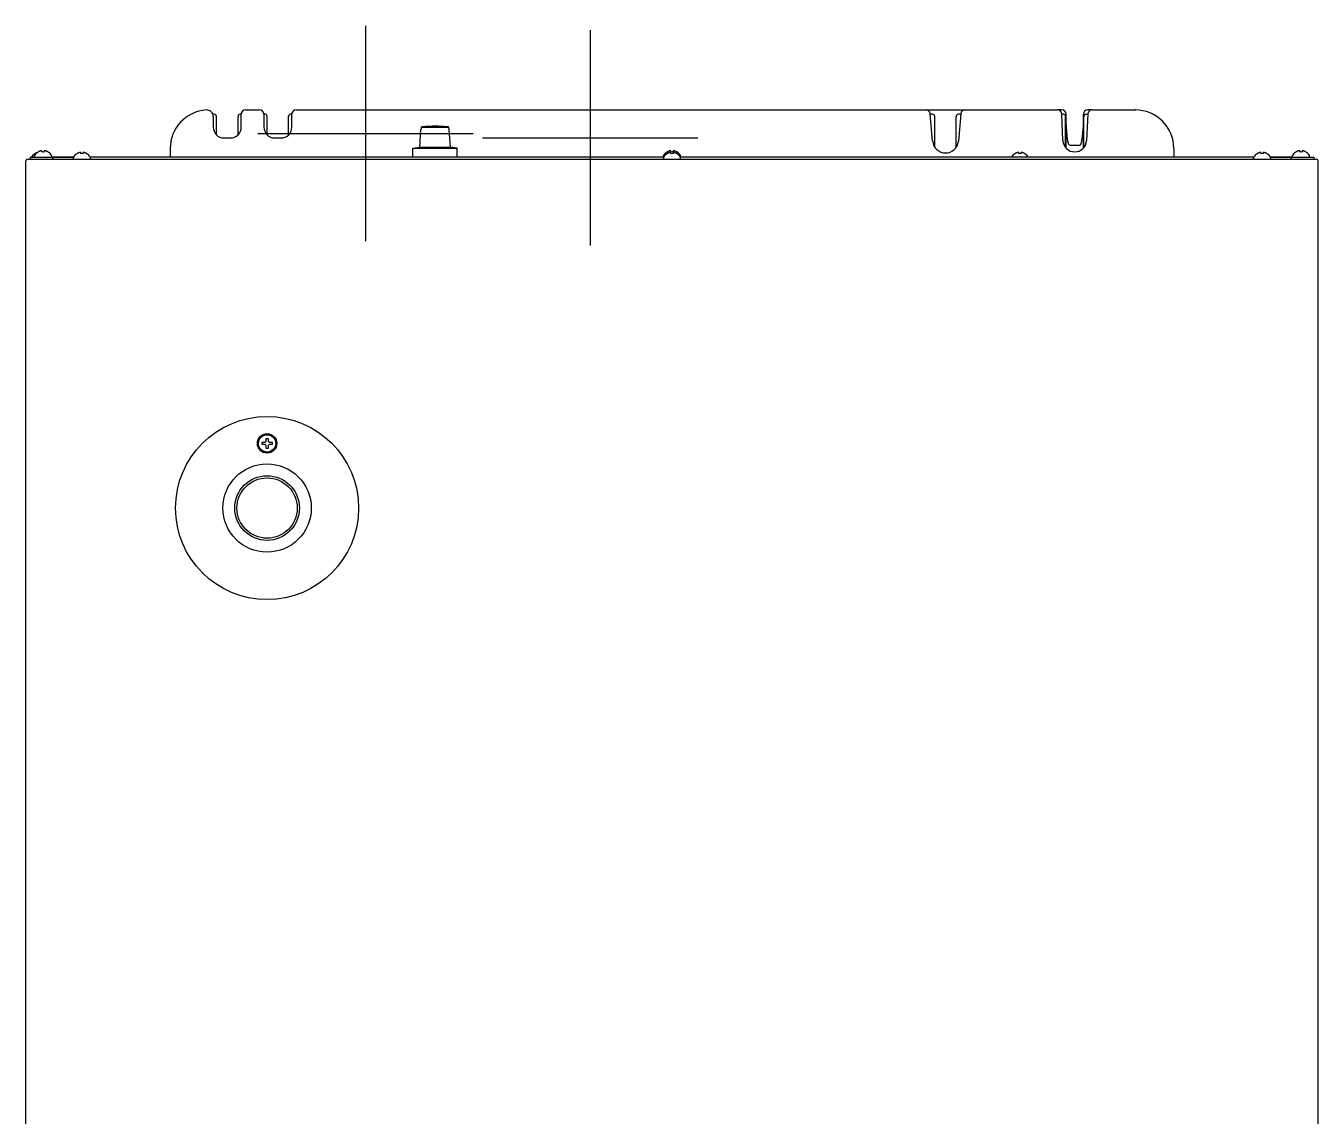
# Model space of a CAD drawing. Header units: millimetres. Extents: x -16733 to -11990, y 4098 to 7122.
# Drawn here: x -13986 to -13386, y 4844 to 5350 of the extents above; entities that cross this region are included whole.
import ezdxf

# ---------------------------------------------------------------- set-up
doc = ezdxf.new("R2010")
doc.units = ezdxf.units.MM
doc.header["$LTSCALE"] = 346.5
doc.layers.get('0').update_dxf_attribs({"linetype": 'CONTINUOUS'})
doc.layers.add('ASSI', color=7, linetype='CONTINUOUS')
doc.layers.add('GEOM', color=7, linetype='CONTINUOUS')

msp = doc.modelspace()

# ---------------------------------------------------------------- linework, layer by layer
at = {"color": 4}
for p, q in [((-13828.29, 5350.4), (-13828.29, 5250.4)), ((-13878.29, 5300.4), (-13778.29, 5300.4))]:
    msp.add_line(p, q, dxfattribs=at)
at = {"color": 1}
for p, q in [((-13724.04, 5348.46), (-13724.04, 5248.46)), ((-13774.04, 5298.46), (-13674.04, 5298.46))]:
    msp.add_line(p, q, dxfattribs=at)
at = {"color": 7, "linetype": 'Continuous'}
for p, q in [((-13875.45, 5309.71), (-13875.65, 5310.04)), ((-13568.12, 5311.4), (-13549.96, 5311.4)), ((-13505.04, 5311.4), (-13507.04, 5311.4)), ((-13491.04, 5311.4), (-13493.04, 5311.4)), ((-13471.04, 5311.4), (-13470.78, 5311.4)), ((-13898.54, 5309.4), (-13899.22, 5309.4)), ((-13897.54, 5299.83), (-13897.54, 5308.4)), ((-13887.54, 5299.83), (-13887.54, 5308.4)), ((-13886.04, 5309.4), (-13886.54, 5309.4)), ((-13874.04, 5300.27), (-13874.04, 5308.4)), ((-13864.04, 5300.27), (-13864.04, 5308.4)), ((-13863.01, 5309.44), (-13863.21, 5309.38)), ((-13565.02, 5296.87), (-13566.13, 5309.57)), ((-13565.04, 5309.4), (-13566.11, 5309.4)), ((-13564.04, 5294.08), (-13564.04, 5308.4)), ((-13554.04, 5294.08), (-13554.04, 5308.4)), ((-13551.95, 5309.57), (-13553.06, 5296.87)), ((-13551.97, 5309.4), (-13553.04, 5309.4)), ((-13504.29, 5309.4), (-13505.07, 5309.4)), ((-13503.29, 5293.91), (-13503.29, 5308.4)), ((-13503.04, 5293.7), (-13503.04, 5309.4)), ((-13495.04, 5293.7), (-13495.04, 5309.4)), ((-13494.79, 5293.91), (-13494.79, 5308.4)), ((-13493.79, 5309.4), (-13493.01, 5309.4)), ((-13864.17, 5299.79), (-13864.32, 5299.61)), ((-13803.19, 5294.16), (-13802.62, 5302.29)), ((-13802.55, 5302.29), (-13802.62, 5302.29)), ((-13802.46, 5303.45), (-13802.55, 5302.29)), ((-13802.46, 5303.45), (-13789.62, 5303.45)), ((-13789.54, 5302.29), (-13789.62, 5303.45)), ((-13789.46, 5302.29), (-13789.54, 5302.29)), ((-13788.89, 5294.16), (-13789.46, 5302.29)), ((-13978.54, 5291.84), (-13978.54, 5292.39)), ((-13977.54, 5292.39), (-13977.54, 5291.84)), ((-13919.04, 5293.4), (-13919.04, 5289.4)), ((-13806.37, 5293.6), (-13803.19, 5294.16)), ((-13806.37, 5293.6), (-13785.71, 5293.6)), ((-13806.37, 5289.4), (-13806.37, 5293.6)), ((-13803.19, 5294.16), (-13788.89, 5294.16)), ((-13785.71, 5293.6), (-13788.89, 5294.16)), ((-13785.71, 5289.4), (-13785.71, 5293.6)), ((-13686.54, 5291.84), (-13686.54, 5292.39)), ((-13685.54, 5292.39), (-13685.54, 5291.84)), ((-13497.04, 5294.87), (-13501.04, 5294.87)), ((-13453.04, 5293.4), (-13453.04, 5289.4)), ((-13394.54, 5291.84), (-13394.54, 5292.39)), ((-13393.54, 5292.39), (-13393.54, 5291.84)), ((-13986.04, 4732.4), (-13986.04, 5287.8)), ((-13985.14, 5288.6), (-13386.94, 5288.6)), ((-13984.04, 5289.4), (-13984.04, 5288.6)), ((-13984.04, 5289.4), (-13964.04, 5289.4)), ((-13982.04, 5289.8), (-13982.04, 5290)), ((-13981.84, 5291.04), (-13981.84, 5291.08)), ((-13980.34, 5291.84), (-13980.34, 5291.88)), ((-13975.74, 5291.88), (-13975.74, 5291.84)), ((-13974.04, 5289.8), (-13974.04, 5290)), ((-13973.54, 5289.4), (-13973.54, 5288.6)), ((-13973.54, 5288.6), (-13973.54, 5289.4)), ((-13964.04, 5289.4), (-13973.54, 5289.4)), ((-13964.04, 5289), (-13964.04, 5289.2)), ((-13962.34, 5291.04), (-13962.34, 5291.08)), ((-13960.54, 5291.04), (-13960.54, 5291.59)), ((-13959.54, 5291.59), (-13959.54, 5291.04)), ((-13957.74, 5291.08), (-13957.74, 5291.04)), ((-13690.04, 5289.4), (-13956.04, 5289.4)), ((-13690.04, 5289.4), (-13956.04, 5289.4)), ((-13956.04, 5289), (-13956.04, 5289.2)), ((-13690.04, 5289.8), (-13690.04, 5290)), ((-13690.04, 5289), (-13690.04, 5289.2)), ((-13688.34, 5291.84), (-13688.34, 5291.88)), ((-13688.34, 5291.04), (-13688.34, 5291.08)), ((-13686.54, 5291.04), (-13686.54, 5291.59)), ((-13685.54, 5291.59), (-13685.54, 5291.04)), ((-13683.74, 5291.88), (-13683.74, 5291.84)), ((-13683.74, 5291.08), (-13683.74, 5291.04)), ((-13416.04, 5289.4), (-13682.04, 5289.4)), ((-13416.04, 5289.4), (-13682.04, 5289.4)), ((-13526.84, 5291.04), (-13526.84, 5291.08)), ((-13525.04, 5291.04), (-13525.04, 5291.59)), ((-13524.04, 5291.59), (-13524.04, 5291.04)), ((-13522.24, 5291.08), (-13522.24, 5291.04)), ((-13416.04, 5289), (-13416.04, 5289.2)), ((-13414.34, 5291.04), (-13414.34, 5291.08)), ((-13412.54, 5291.04), (-13412.54, 5291.59)), ((-13411.54, 5291.59), (-13411.54, 5291.04)), ((-13409.74, 5291.08), (-13409.74, 5291.04)), ((-13398.54, 5289.4), (-13408.04, 5289.4)), ((-13408.04, 5289.4), (-13388.04, 5289.4)), ((-13408.04, 5289), (-13408.04, 5289.2)), ((-13398.54, 5288.6), (-13398.54, 5289.4)), ((-13398.54, 5288.6), (-13398.54, 5289.4)), ((-13398.04, 5289.8), (-13398.04, 5290)), ((-13396.34, 5291.84), (-13396.34, 5291.88)), ((-13391.74, 5291.88), (-13391.74, 5291.84)), ((-13390.04, 5289.8), (-13390.04, 5290)), ((-13388.04, 5289.4), (-13388.04, 5288.6)), ((-13386.04, 4732.4), (-13386.04, 5287.8)), ((-13876.34, 5156.1), (-13876.34, 5157.1)), ((-13876.34, 5157.1), (-13875.04, 5157.1)), ((-13875.04, 5156.1), (-13876.34, 5156.1)), ((-13875.04, 5157.1), (-13874.54, 5157.6)), ((-13874.54, 5155.6), (-13875.04, 5156.1)), ((-13874.54, 5157.6), (-13874.54, 5158.9)), ((-13874.54, 5158.9), (-13873.54, 5158.9)), ((-13874.54, 5154.3), (-13874.54, 5155.6)), ((-13873.54, 5154.3), (-13874.54, 5154.3)), ((-13873.54, 5158.9), (-13873.54, 5157.6)), ((-13873.54, 5157.6), (-13873.04, 5157.1)), ((-13873.04, 5156.1), (-13873.54, 5155.6)), ((-13873.54, 5155.6), (-13873.54, 5154.3)), ((-13873.04, 5157.1), (-13871.74, 5157.1)), ((-13871.74, 5156.1), (-13873.04, 5156.1)), ((-13871.74, 5157.1), (-13871.74, 5156.1))]:
    msp.add_line(p, q, dxfattribs=at)
for points in [[(-13862.44, 5310.03), (-13862.66, 5309.68), (-13863.01, 5309.44)], [(-13874.87, 5309.38), (-13875.12, 5309.46), (-13875.45, 5309.71)], [(-13501.04, 5294.87), (-13501.1, 5294.87), (-13501.41, 5294.98), (-13501.64, 5295.2), (-13501.81, 5295.46), (-13501.93, 5295.72), (-13502.02, 5295.99), (-13502.1, 5296.35), (-13502.19, 5296.82), (-13502.28, 5297.34), (-13502.36, 5297.9), (-13502.43, 5298.48), (-13502.5, 5299.06), (-13502.57, 5299.65), (-13502.63, 5300.25), (-13502.68, 5300.85), (-13502.74, 5301.47), (-13502.79, 5302.12), (-13502.84, 5302.79), (-13502.89, 5303.47), (-13502.93, 5304.17), (-13502.97, 5304.88), (-13503, 5305.59), (-13503.02, 5306.29), (-13503.03, 5306.97), (-13503.04, 5307.62)], [(-13495.04, 5307.79), (-13495.04, 5307.41), (-13495.05, 5306.95), (-13495.06, 5306.46), (-13495.07, 5305.95), (-13495.09, 5305.43), (-13495.12, 5304.88), (-13495.14, 5304.33), (-13495.18, 5303.78), (-13495.21, 5303.23), (-13495.25, 5302.69), (-13495.3, 5302.17), (-13495.34, 5301.66), (-13495.38, 5301.17), (-13495.43, 5300.69), (-13495.48, 5300.25), (-13495.52, 5299.84), (-13495.57, 5299.45), (-13495.62, 5299.04), (-13495.67, 5298.61), (-13495.74, 5298.16), (-13495.8, 5297.7), (-13495.88, 5297.23), (-13495.95, 5296.8), (-13496.03, 5296.41), (-13496.1, 5296.06), (-13496.17, 5295.79), (-13496.24, 5295.59), (-13496.31, 5295.41), (-13496.42, 5295.22), (-13496.57, 5295.04), (-13496.8, 5294.91), (-13497.04, 5294.87)], [(-13873.67, 5299.49), (-13873.96, 5299.88), (-13874.04, 5300.27)], [(-13864.04, 5300.27), (-13864.05, 5300.15), (-13864.17, 5299.79)]]:
    msp.add_lwpolyline(points, dxfattribs=at)
for centre, radius, start, end in [((-13884.04, 5309.4), 2, 135.08064, 180), ((-13860.54, 5309.4), 2, 157.51416, 180), ((-13568.12, 5309.4), 2, 5, 90), ((-13549.96, 5309.4), 2, 90, 175), ((-13505.04, 5309.4), 2, 0, 90), ((-13493.04, 5309.4), 2, 90, 180), ((-13471.04, 5293.4), 18, 0, 90), ((-13470.78, 5309.4), 2, 89.05113, 92.33651), ((-13898.54, 5308.4), 1, 0, 90), ((-13886.54, 5308.4), 1, 90, 180), ((-13875.04, 5308.4), 1, 0, 80.25696), ((-13863.04, 5308.4), 1, 99.74284, 180), ((-13565.04, 5308.4), 1, 0, 90), ((-13553.04, 5308.4), 1, 90, 180), ((-13504.29, 5308.4), 1, 0, 90), ((-13493.79, 5308.4), 1, 90, 180), ((-13796.12, 5243.77), 60.01, 95.32429, 96.06495), ((-13796.04, 5242.77), 61.03, 84.68717, 95.31283), ((-13795.96, 5243.77), 60.01, 83.93505, 84.67571), ((-13977.86, 5287.8), 4.75, 116.68125, 118.00741), ((-13977.86, 5287.8), 4.74, 115.54022, 116.6812), ((-13977.86, 5287.8), 4.74, 114.57218, 115.5402), ((-13977.86, 5287.81), 4.73, 113.31747, 114.5722), ((-13977.87, 5287.81), 4.73, 112.54738, 113.31738), ((-13977.87, 5287.82), 4.72, 111.00254, 112.54756), ((-13977.87, 5287.83), 4.72, 110.5181, 111.00225), ((-13977.87, 5287.84), 4.7, 108.46559, 110.51874), ((-13977.88, 5287.85), 4.68, 107.37727, 108.46505), ((-13977.89, 5287.87), 4.67, 106.39488, 107.37721), ((-13977.89, 5287.9), 4.64, 104.31758, 106.39637), ((-13978.79, 5290.4), 2.01, 95.2585, 97.27409), ((-13978.79, 5290.42), 1.98, 94.60089, 95.25577), ((-13978.79, 5290.44), 1.97, 93.21665, 94.6016), ((-13978.79, 5290.45), 1.96, 92.37651, 93.21588), ((-13978.79, 5290.45), 1.95, 91.15446, 92.37669), ((-13978.79, 5290.46), 1.95, 89.07411, 91.15407), ((-13978.79, 5290.46), 1.95, 88.00369, 89.07382), ((-13978.79, 5290.45), 1.96, 86.97715, 88.00366), ((-13978.79, 5290.44), 1.97, 85.71404, 86.97664), ((-13978.79, 5290.43), 1.98, 84.86273, 85.7144), ((-13978.8, 5290.4), 2.01, 82.72561, 84.85983), ((-13977.29, 5290.4), 2.01, 95.14015, 97.27441), ((-13977.29, 5290.43), 1.98, 94.28564, 95.13722), ((-13977.29, 5290.44), 1.97, 93.0233, 94.28602), ((-13977.29, 5290.45), 1.96, 91.99641, 93.02279), ((-13977.29, 5290.46), 1.95, 90.92611, 91.99638), ((-13977.29, 5290.46), 1.95, 88.84587, 90.92582), ((-13977.29, 5290.45), 1.96, 87.62337, 88.84548), ((-13977.29, 5290.45), 1.96, 86.78408, 87.62353), ((-13977.29, 5290.44), 1.97, 85.39843, 86.78331), ((-13977.29, 5290.42), 1.98, 84.74422, 85.39913), ((-13977.3, 5290.4), 2.01, 82.72591, 84.7415), ((-13978.19, 5287.9), 4.64, 73.60363, 75.68242), ((-13978.2, 5287.87), 4.67, 72.62279, 73.60512), ((-13978.2, 5287.85), 4.68, 71.53495, 72.62273), ((-13978.21, 5287.84), 4.7, 69.48126, 71.53441), ((-13978.21, 5287.83), 4.72, 68.99775, 69.4819), ((-13978.21, 5287.82), 4.72, 67.45244, 68.99746), ((-13978.22, 5287.81), 4.73, 66.68262, 67.45262), ((-13978.22, 5287.81), 4.73, 65.4278, 66.68253), ((-13978.22, 5287.8), 4.74, 64.45979, 65.42782), ((-13978.22, 5287.8), 4.74, 63.3188, 64.45978), ((-13978.22, 5287.8), 4.75, 61.99259, 63.31875), ((-13685.86, 5287.8), 4.75, 116.68125, 118.00741), ((-13685.86, 5287.8), 4.74, 115.54022, 116.6812), ((-13685.86, 5287.8), 4.74, 114.57218, 115.5402), ((-13685.86, 5287.81), 4.73, 113.31747, 114.5722), ((-13685.87, 5287.81), 4.73, 112.54738, 113.31738), ((-13685.87, 5287.82), 4.72, 111.00254, 112.54756), ((-13685.87, 5287.83), 4.72, 110.5181, 111.00225), ((-13685.87, 5287.84), 4.7, 108.46559, 110.51874), ((-13685.88, 5287.85), 4.68, 107.37727, 108.46505), ((-13685.89, 5287.87), 4.67, 106.39488, 107.37721), ((-13685.89, 5287.9), 4.64, 104.31758, 106.39637), ((-13686.79, 5290.4), 2.01, 95.2585, 97.27409), ((-13686.79, 5290.42), 1.98, 94.60089, 95.25577), ((-13686.79, 5290.44), 1.97, 93.21665, 94.6016), ((-13686.79, 5290.45), 1.96, 92.37651, 93.21588), ((-13686.79, 5290.45), 1.95, 91.15446, 92.37669), ((-13686.79, 5290.46), 1.95, 89.07411, 91.15407), ((-13686.79, 5290.46), 1.95, 88.00369, 89.07382), ((-13686.79, 5290.45), 1.96, 86.97715, 88.00366), ((-13686.79, 5290.44), 1.97, 85.71404, 86.97664), ((-13686.79, 5290.43), 1.98, 84.86273, 85.7144), ((-13686.8, 5290.4), 2.01, 82.72561, 84.85983), ((-13685.29, 5290.4), 2.01, 95.14015, 97.27441), ((-13685.29, 5290.43), 1.98, 94.28564, 95.13722), ((-13685.29, 5290.44), 1.97, 93.0233, 94.28602), ((-13685.29, 5290.45), 1.96, 91.99641, 93.02279), ((-13685.29, 5290.46), 1.95, 90.92611, 91.99638), ((-13685.29, 5290.46), 1.95, 88.84587, 90.92582), ((-13685.29, 5290.45), 1.96, 87.62337, 88.84548), ((-13685.29, 5290.45), 1.96, 86.78408, 87.62353), ((-13685.29, 5290.44), 1.97, 85.39843, 86.78331), ((-13685.29, 5290.42), 1.98, 84.74422, 85.39913), ((-13685.3, 5290.4), 2.01, 82.72591, 84.7415), ((-13686.19, 5287.9), 4.64, 73.60363, 75.68242), ((-13686.2, 5287.87), 4.67, 72.62279, 73.60512), ((-13686.2, 5287.85), 4.68, 71.53495, 72.62273), ((-13686.21, 5287.84), 4.7, 69.48126, 71.53441), ((-13686.21, 5287.83), 4.72, 68.99775, 69.4819), ((-13686.21, 5287.82), 4.72, 67.45244, 68.99746), ((-13686.22, 5287.81), 4.73, 66.68262, 67.45262), ((-13686.22, 5287.81), 4.73, 65.4278, 66.68253), ((-13686.22, 5287.8), 4.74, 64.45979, 65.42782), ((-13686.22, 5287.8), 4.74, 63.3188, 64.45978), ((-13686.22, 5287.8), 4.75, 61.99259, 63.31875), ((-13559.04, 5297.4), 6, 185, 355), ((-13393.86, 5287.8), 4.75, 116.68125, 118.00741), ((-13393.86, 5287.8), 4.74, 115.54022, 116.6812), ((-13393.86, 5287.8), 4.74, 114.57218, 115.5402), ((-13393.86, 5287.81), 4.73, 113.31747, 114.5722), ((-13393.87, 5287.81), 4.73, 112.54738, 113.31738), ((-13393.87, 5287.82), 4.72, 111.00254, 112.54756), ((-13393.87, 5287.83), 4.72, 110.5181, 111.00225), ((-13393.87, 5287.84), 4.7, 108.46559, 110.51874), ((-13393.88, 5287.85), 4.68, 107.37727, 108.46505), ((-13393.89, 5287.87), 4.67, 106.39488, 107.37721), ((-13393.89, 5287.9), 4.64, 104.31758, 106.39637), ((-13394.79, 5290.4), 2.01, 95.2585, 97.27409), ((-13394.79, 5290.42), 1.98, 94.60089, 95.25577), ((-13394.79, 5290.44), 1.97, 93.21665, 94.6016), ((-13394.79, 5290.45), 1.96, 92.37651, 93.21588), ((-13394.79, 5290.45), 1.95, 91.15446, 92.37669), ((-13394.79, 5290.46), 1.95, 89.07411, 91.15407), ((-13394.79, 5290.46), 1.95, 88.00369, 89.07382), ((-13394.79, 5290.45), 1.96, 86.97715, 88.00366), ((-13394.79, 5290.44), 1.97, 85.71404, 86.97664), ((-13394.79, 5290.43), 1.98, 84.86273, 85.7144), ((-13394.8, 5290.4), 2.01, 82.72561, 84.85983), ((-13393.29, 5290.4), 2.01, 95.14015, 97.27441), ((-13393.29, 5290.43), 1.98, 94.28564, 95.13722), ((-13393.29, 5290.44), 1.97, 93.0233, 94.28602), ((-13393.29, 5290.45), 1.96, 91.99641, 93.02279), ((-13393.29, 5290.46), 1.95, 90.92611, 91.99638), ((-13393.29, 5290.46), 1.95, 88.84587, 90.92582), ((-13393.29, 5290.45), 1.96, 87.62337, 88.84548), ((-13393.29, 5290.45), 1.96, 86.78408, 87.62353), ((-13393.29, 5290.44), 1.97, 85.39843, 86.78331), ((-13393.29, 5290.42), 1.98, 84.74422, 85.39913), ((-13393.3, 5290.4), 2.01, 82.72591, 84.7415), ((-13394.19, 5287.9), 4.64, 73.60363, 75.68242), ((-13394.2, 5287.87), 4.67, 72.62279, 73.60512), ((-13394.2, 5287.85), 4.68, 71.53495, 72.62273), ((-13394.21, 5287.84), 4.7, 69.48126, 71.53441), ((-13394.21, 5287.83), 4.72, 68.99775, 69.4819), ((-13394.21, 5287.82), 4.72, 67.45244, 68.99746), ((-13394.22, 5287.81), 4.73, 66.68262, 67.45262), ((-13394.22, 5287.81), 4.73, 65.4278, 66.68253), ((-13394.22, 5287.8), 4.74, 64.45979, 65.42782), ((-13394.22, 5287.8), 4.74, 63.3188, 64.45978), ((-13394.22, 5287.8), 4.75, 61.99259, 63.31875), ((-13985.14, 5287.7), 0.9, 90, 173.66587), ((-13979.34, 5286.98), 4.8, 121.37271, 149.69882), ((-13981.64, 5290), 0.4, 149.69882, 180), ((-13981.64, 5289.8), 0.4, 180, 210), ((-13977.84, 5287.78), 4.8, 121.37271, 149.69882), ((-13979.35, 5286.99), 4.75, 118.9687, 121.53408), ((-13979.36, 5286.99), 4.75, 118.00738, 118.96837), ((-13979.36, 5287), 4.75, 116.68125, 118.00741), ((-13979.36, 5287), 4.74, 115.54022, 116.6812), ((-13979.36, 5287), 4.74, 114.57218, 115.5402), ((-13979.36, 5287.01), 4.73, 113.31747, 114.5722), ((-13979.37, 5287.01), 4.73, 112.54738, 113.31738), ((-13979.37, 5287.02), 4.72, 111.00254, 112.54756), ((-13979.37, 5287.03), 4.72, 110.5181, 111.00225), ((-13979.37, 5287.04), 4.7, 108.46559, 110.51874), ((-13979.38, 5287.05), 4.69, 107.44833, 108.46501), ((-13977.85, 5287.79), 4.75, 118.9687, 121.53408), ((-13977.86, 5287.79), 4.75, 118.00738, 118.96837), ((-13978.04, 5288.08), 3.8, 82.43512, 97.56488), ((-13978.23, 5287.79), 4.75, 61.03163, 61.99262), ((-13978.23, 5287.79), 4.75, 58.46592, 61.0313), ((-13978.24, 5287.78), 4.8, 30.30118, 58.62729), ((-13974.44, 5290), 0.4, 0, 30.30118), ((-13963.64, 5289.2), 0.4, 149.69882, 180), ((-13963.64, 5289), 0.4, 180, 270), ((-13959.84, 5286.98), 4.8, 121.37271, 149.69882), ((-13959.85, 5286.99), 4.75, 118.9687, 121.53408), ((-13959.86, 5286.99), 4.75, 118.00738, 118.96837), ((-13959.86, 5287), 4.75, 116.68125, 118.00741), ((-13959.86, 5287), 4.74, 115.54022, 116.6812), ((-13959.86, 5287), 4.74, 114.57218, 115.5402), ((-13959.86, 5287.01), 4.73, 113.31746, 114.5722), ((-13959.87, 5287.01), 4.73, 112.54738, 113.31738), ((-13959.87, 5287.02), 4.72, 111.00254, 112.54756), ((-13959.87, 5287.03), 4.72, 110.5181, 111.00225), ((-13959.87, 5287.04), 4.7, 108.46559, 110.51874), ((-13959.88, 5287.05), 4.68, 107.37727, 108.46505), ((-13959.89, 5287.07), 4.67, 106.39488, 107.37721), ((-13959.89, 5287.1), 4.64, 104.31758, 106.39637), ((-13960.79, 5289.6), 2.01, 95.2585, 97.27409), ((-13960.79, 5289.62), 1.98, 94.60089, 95.25577), ((-13960.79, 5289.64), 1.97, 93.21665, 94.6016), ((-13960.79, 5289.65), 1.96, 92.37651, 93.21588), ((-13960.79, 5289.65), 1.95, 91.15446, 92.37669), ((-13960.79, 5289.66), 1.95, 89.07411, 91.15407), ((-13960.79, 5289.66), 1.95, 88.00369, 89.07382), ((-13960.79, 5289.65), 1.96, 86.97715, 88.00366), ((-13960.79, 5289.64), 1.97, 85.71404, 86.97664), ((-13960.79, 5289.63), 1.98, 84.86273, 85.7144), ((-13960.8, 5289.6), 2.01, 82.72561, 84.85983), ((-13960.04, 5287.28), 3.8, 82.43512, 97.56488), ((-13959.29, 5289.6), 2.01, 95.14015, 97.27441), ((-13959.29, 5289.63), 1.98, 94.28564, 95.13722), ((-13959.29, 5289.64), 1.97, 93.0233, 94.28602), ((-13959.29, 5289.65), 1.96, 91.99641, 93.02279), ((-13959.29, 5289.66), 1.95, 90.92611, 91.99638), ((-13959.29, 5289.66), 1.95, 88.84587, 90.92582), ((-13959.29, 5289.65), 1.96, 87.62337, 88.84548), ((-13959.29, 5289.65), 1.96, 86.78408, 87.62353), ((-13959.29, 5289.64), 1.97, 85.39843, 86.78331), ((-13959.29, 5289.62), 1.98, 84.74422, 85.39913), ((-13959.3, 5289.6), 2.01, 82.72591, 84.7415), ((-13960.19, 5287.1), 4.64, 73.60363, 75.68242), ((-13960.2, 5287.07), 4.67, 72.62279, 73.60512), ((-13960.2, 5287.05), 4.68, 71.53495, 72.62273), ((-13960.21, 5287.04), 4.7, 69.48126, 71.53441), ((-13960.21, 5287.03), 4.72, 68.99775, 69.4819), ((-13960.21, 5287.02), 4.72, 67.45244, 68.99746), ((-13960.22, 5287.01), 4.73, 66.68262, 67.45262), ((-13960.22, 5287.01), 4.73, 65.4278, 66.68253), ((-13960.22, 5287), 4.74, 64.45979, 65.42782), ((-13960.22, 5287), 4.74, 63.3188, 64.45978), ((-13960.22, 5287), 4.75, 61.99259, 63.31875), ((-13960.23, 5286.99), 4.75, 61.03163, 61.99262), ((-13960.23, 5286.99), 4.75, 58.46592, 61.0313), ((-13960.24, 5286.98), 4.8, 30.30118, 58.62729), ((-13956.44, 5289), 0.4, 270, 0), ((-13956.44, 5289.2), 0.4, 0, 30.30118), ((-13689.64, 5290), 0.4, 149.69882, 180), ((-13689.64, 5289.2), 0.4, 149.69882, 180), ((-13689.64, 5289), 0.4, 180, 270), ((-13685.84, 5287.78), 4.8, 121.37271, 149.69882), ((-13685.84, 5286.98), 4.8, 121.37271, 149.69882), ((-13685.85, 5287.79), 4.75, 118.9687, 121.53408), ((-13685.85, 5286.99), 4.75, 118.9687, 121.53408), ((-13685.86, 5287.79), 4.75, 118.00738, 118.96837), ((-13685.86, 5286.99), 4.75, 118.00738, 118.96837), ((-13685.86, 5287), 4.75, 116.68125, 118.00741), ((-13685.86, 5287), 4.74, 115.54022, 116.6812), ((-13685.86, 5287), 4.74, 114.57218, 115.5402), ((-13685.86, 5287.01), 4.73, 113.31746, 114.5722), ((-13685.87, 5287.01), 4.73, 112.54738, 113.31738), ((-13685.87, 5287.02), 4.72, 111.00254, 112.54756), ((-13685.87, 5287.03), 4.72, 110.5181, 111.00225), ((-13685.87, 5287.04), 4.7, 108.46559, 110.51874), ((-13685.88, 5287.05), 4.68, 107.37727, 108.46505), ((-13685.89, 5287.07), 4.67, 106.39488, 107.37721), ((-13685.89, 5287.1), 4.64, 104.31758, 106.39637), ((-13686.79, 5289.6), 2.01, 95.2585, 97.27409), ((-13686.79, 5289.62), 1.98, 94.60089, 95.25577), ((-13686.79, 5289.64), 1.97, 93.21665, 94.6016), ((-13686.79, 5289.65), 1.96, 92.37651, 93.21588), ((-13686.79, 5289.65), 1.95, 91.15446, 92.37669), ((-13686.79, 5289.66), 1.95, 89.07411, 91.15407), ((-13686.79, 5289.66), 1.95, 88.00369, 89.07382), ((-13686.79, 5289.65), 1.96, 86.97715, 88.00366), ((-13686.79, 5289.64), 1.97, 85.71404, 86.97664), ((-13686.79, 5289.63), 1.98, 84.86273, 85.7144), ((-13686.8, 5289.6), 2.01, 82.72561, 84.85983), ((-13686.04, 5288.08), 3.8, 82.43512, 97.56488), ((-13686.04, 5287.28), 3.8, 82.43512, 97.56488), ((-13685.29, 5289.6), 2.01, 95.14015, 97.27441), ((-13685.29, 5289.63), 1.98, 94.28564, 95.13722), ((-13685.29, 5289.64), 1.97, 93.0233, 94.28602), ((-13685.29, 5289.65), 1.96, 91.99641, 93.02279), ((-13685.29, 5289.66), 1.95, 90.92611, 91.99638), ((-13685.29, 5289.66), 1.95, 88.84587, 90.92582), ((-13685.29, 5289.65), 1.96, 87.62337, 88.84548), ((-13685.29, 5289.65), 1.96, 86.78408, 87.62353), ((-13685.29, 5289.64), 1.97, 85.39843, 86.78331), ((-13685.29, 5289.62), 1.98, 84.74422, 85.39913), ((-13685.3, 5289.6), 2.01, 82.72591, 84.7415), ((-13686.19, 5287.1), 4.64, 73.60363, 75.68242), ((-13686.2, 5287.07), 4.67, 72.62279, 73.60512), ((-13686.2, 5287.05), 4.68, 71.53495, 72.62273), ((-13686.21, 5287.04), 4.7, 69.48126, 71.53441), ((-13686.21, 5287.03), 4.72, 68.99775, 69.4819), ((-13686.21, 5287.02), 4.72, 67.45244, 68.99746), ((-13686.22, 5287.01), 4.73, 66.68262, 67.45262), ((-13686.22, 5287.01), 4.73, 65.4278, 66.68253), ((-13686.22, 5287), 4.74, 64.45979, 65.42782), ((-13686.22, 5287), 4.74, 63.3188, 64.45978), ((-13686.22, 5287), 4.75, 61.99259, 63.31875), ((-13686.23, 5287.79), 4.75, 61.03163, 61.99262), ((-13686.23, 5286.99), 4.75, 61.03163, 61.99262), ((-13686.23, 5287.79), 4.75, 58.46592, 61.0313), ((-13686.23, 5286.99), 4.75, 58.46592, 61.0313), ((-13686.24, 5287.78), 4.8, 30.30118, 58.62729), ((-13686.24, 5286.98), 4.8, 30.30118, 58.62729), ((-13524.34, 5286.98), 4.8, 121.37271, 149.69882), ((-13524.35, 5286.99), 4.75, 118.9687, 121.53408), ((-13524.36, 5286.99), 4.75, 118.00738, 118.96837), ((-13524.36, 5287), 4.75, 116.68125, 118.00741), ((-13524.36, 5287), 4.74, 115.54022, 116.6812), ((-13524.36, 5287), 4.74, 114.57218, 115.5402), ((-13524.36, 5287.01), 4.73, 113.31747, 114.5722), ((-13524.37, 5287.01), 4.73, 112.54738, 113.31738), ((-13524.37, 5287.02), 4.72, 111.00254, 112.54756), ((-13524.37, 5287.03), 4.72, 110.5181, 111.00225), ((-13524.37, 5287.04), 4.7, 108.46559, 110.51874), ((-13524.38, 5287.05), 4.68, 107.37727, 108.46505), ((-13524.39, 5287.07), 4.67, 106.39488, 107.37721), ((-13524.39, 5287.1), 4.64, 104.31758, 106.39637), ((-13525.29, 5289.6), 2.01, 95.2585, 97.27409), ((-13525.29, 5289.62), 1.98, 94.60089, 95.25577), ((-13525.29, 5289.64), 1.97, 93.21665, 94.6016), ((-13525.29, 5289.65), 1.96, 92.37651, 93.21588), ((-13525.29, 5289.65), 1.95, 91.15446, 92.37669), ((-13525.29, 5289.66), 1.95, 89.07411, 91.15407), ((-13525.29, 5289.66), 1.95, 88.00369, 89.07382), ((-13525.29, 5289.65), 1.96, 86.97715, 88.00366), ((-13525.29, 5289.64), 1.97, 85.71404, 86.97664), ((-13525.29, 5289.63), 1.98, 84.86273, 85.7144), ((-13525.3, 5289.6), 2.01, 82.72561, 84.85983), ((-13524.54, 5287.28), 3.8, 82.43512, 97.56488), ((-13523.79, 5289.6), 2.01, 95.14015, 97.27441), ((-13523.79, 5289.63), 1.98, 94.28564, 95.13722), ((-13523.79, 5289.64), 1.97, 93.0233, 94.28602), ((-13523.79, 5289.65), 1.96, 91.99641, 93.02279), ((-13523.79, 5289.66), 1.95, 90.92611, 91.99638), ((-13523.79, 5289.66), 1.95, 88.84587, 90.92582), ((-13523.79, 5289.65), 1.96, 87.62337, 88.84548), ((-13523.79, 5289.65), 1.96, 86.78408, 87.62353), ((-13523.79, 5289.64), 1.97, 85.39843, 86.78331), ((-13523.79, 5289.62), 1.98, 84.74422, 85.39913), ((-13523.8, 5289.6), 2.01, 82.72591, 84.7415), ((-13524.69, 5287.1), 4.64, 73.60363, 75.68242), ((-13524.7, 5287.07), 4.67, 72.62279, 73.60512), ((-13524.7, 5287.05), 4.68, 71.53495, 72.62273), ((-13524.71, 5287.04), 4.7, 69.48126, 71.53441), ((-13524.71, 5287.03), 4.72, 68.99775, 69.4819), ((-13524.71, 5287.02), 4.72, 67.45244, 68.99746), ((-13524.72, 5287.01), 4.73, 66.68262, 67.45262), ((-13524.72, 5287.01), 4.73, 65.4278, 66.68253), ((-13524.72, 5287), 4.74, 64.45979, 65.42782), ((-13524.72, 5287), 4.74, 63.3188, 64.45978), ((-13524.72, 5287), 4.75, 61.99259, 63.31875), ((-13524.73, 5286.99), 4.75, 61.03163, 61.99262), ((-13524.73, 5286.99), 4.75, 58.46592, 61.0313), ((-13524.74, 5286.98), 4.8, 30.30118, 58.62729), ((-13415.64, 5289.2), 0.4, 149.69882, 180), ((-13415.64, 5289), 0.4, 180, 270), ((-13411.84, 5286.98), 4.8, 121.37271, 149.69882), ((-13411.85, 5286.99), 4.75, 118.9687, 121.53408), ((-13411.86, 5286.99), 4.75, 118.00738, 118.96837), ((-13411.86, 5287), 4.75, 116.68125, 118.00741), ((-13411.86, 5287), 4.74, 115.54022, 116.6812), ((-13411.86, 5287), 4.74, 114.57218, 115.5402), ((-13411.86, 5287.01), 4.73, 113.31746, 114.5722), ((-13411.87, 5287.01), 4.73, 112.54738, 113.31738), ((-13411.87, 5287.02), 4.72, 111.00254, 112.54756), ((-13411.87, 5287.03), 4.72, 110.5181, 111.00225), ((-13411.87, 5287.04), 4.7, 108.46559, 110.51874), ((-13411.88, 5287.05), 4.68, 107.37727, 108.46505), ((-13411.89, 5287.07), 4.67, 106.39488, 107.37721), ((-13411.89, 5287.1), 4.64, 104.31758, 106.39637), ((-13412.79, 5289.6), 2.01, 95.2585, 97.27409), ((-13412.79, 5289.62), 1.98, 94.60089, 95.25577), ((-13412.79, 5289.64), 1.97, 93.21665, 94.6016), ((-13412.79, 5289.65), 1.96, 92.37651, 93.21588), ((-13412.79, 5289.65), 1.95, 91.15446, 92.37669), ((-13412.79, 5289.66), 1.95, 89.07411, 91.15407), ((-13412.79, 5289.66), 1.95, 88.00369, 89.07382), ((-13412.79, 5289.65), 1.96, 86.97715, 88.00366), ((-13412.79, 5289.64), 1.97, 85.71404, 86.97664), ((-13412.79, 5289.63), 1.98, 84.86273, 85.7144), ((-13412.8, 5289.6), 2.01, 82.72561, 84.85983), ((-13412.04, 5287.28), 3.8, 82.43512, 97.56488), ((-13411.29, 5289.6), 2.01, 95.14015, 97.27441), ((-13411.29, 5289.63), 1.98, 94.28564, 95.13722), ((-13411.29, 5289.64), 1.97, 93.0233, 94.28602), ((-13411.29, 5289.65), 1.96, 91.99641, 93.02279), ((-13411.29, 5289.66), 1.95, 90.92611, 91.99638), ((-13411.29, 5289.66), 1.95, 88.84587, 90.92582), ((-13411.29, 5289.65), 1.96, 87.62337, 88.84548), ((-13411.29, 5289.65), 1.96, 86.78408, 87.62353), ((-13411.29, 5289.64), 1.97, 85.39843, 86.78331), ((-13411.29, 5289.62), 1.98, 84.74422, 85.39913), ((-13411.3, 5289.6), 2.01, 82.72591, 84.7415), ((-13412.19, 5287.1), 4.64, 73.60363, 75.68242), ((-13412.2, 5287.07), 4.67, 72.62279, 73.60512), ((-13412.2, 5287.05), 4.68, 71.53495, 72.62273), ((-13412.21, 5287.04), 4.7, 69.48126, 71.53441), ((-13412.21, 5287.03), 4.72, 68.99775, 69.4819), ((-13412.21, 5287.02), 4.72, 67.45244, 68.99746), ((-13412.22, 5287.01), 4.73, 66.68262, 67.45262), ((-13412.22, 5287.01), 4.73, 65.4278, 66.68253), ((-13412.22, 5287), 4.74, 64.45979, 65.42782), ((-13412.22, 5287), 4.74, 63.3188, 64.45978), ((-13412.22, 5287), 4.75, 61.99259, 63.31875), ((-13412.23, 5286.99), 4.75, 61.03163, 61.99262), ((-13412.23, 5286.99), 4.75, 58.46592, 61.0313), ((-13412.24, 5286.98), 4.8, 30.30118, 58.62729), ((-13408.44, 5289), 0.4, 270, 0), ((-13408.44, 5289.2), 0.4, 0, 30.30118), ((-13397.64, 5290), 0.4, 149.69882, 180), ((-13393.84, 5287.78), 4.8, 121.37271, 149.69882), ((-13393.85, 5287.79), 4.75, 118.9687, 121.53408), ((-13393.86, 5287.79), 4.75, 118.00738, 118.96837), ((-13394.04, 5288.08), 3.8, 82.43512, 97.56488), ((-13394.23, 5287.79), 4.75, 61.03163, 61.99262), ((-13394.23, 5287.79), 4.75, 58.46592, 61.0313), ((-13394.24, 5287.78), 4.8, 30.30118, 58.62729), ((-13390.44, 5290), 0.4, 0, 30.30118), ((-13390.44, 5289.8), 0.4, 330, 0), ((-13386.94, 5287.7), 0.9, 6.33413, 90)]:
    msp.add_arc(centre, radius, start, end, dxfattribs=at)
at = {"layer": 'ASSI', "color": 7, "linetype": 'Continuous'}
for p, q in [((-13682.04, 5289.8), (-13682.04, 5290)), ((-13682.04, 5289), (-13682.04, 5289.2))]:
    msp.add_line(p, q, dxfattribs=at)
for centre, radius in [((-13874.04, 5156.6), 4), ((-13874.04, 5126.6), 20.5), ((-13874.04, 5126.6), 15), ((-13874.04, 5126.6), 14)]:
    msp.add_circle(centre, radius, dxfattribs=at)
for centre, start, end in [((-13682.44, 5289), 270, 0), ((-13682.44, 5290), 0, 30.30118), ((-13682.44, 5289.2), 0, 30.30118)]:
    msp.add_arc(centre, 0.4, start, end, dxfattribs=at)
at = {"layer": 'GEOM', "color": 7, "linetype": 'Continuous'}
for p, q in [((-13884.04, 5311.4), (-13877.54, 5311.4)), ((-13860.54, 5311.4), (-13568.12, 5311.4)), ((-13549.96, 5311.4), (-13507.07, 5311.4)), ((-13491.01, 5311.4), (-13471.04, 5311.4)), ((-13899.04, 5308.36), (-13899.04, 5303.4)), ((-13886.04, 5303.4), (-13886.04, 5309.4)), ((-13875.54, 5309.4), (-13875.54, 5303.4)), ((-13862.54, 5303.4), (-13862.54, 5309.4)), ((-13504.54, 5297.16), (-13505.07, 5309.48)), ((-13493.01, 5309.48), (-13493.55, 5297.16)), ((-13894.04, 5298.4), (-13891.04, 5298.4)), ((-13870.54, 5298.4), (-13867.54, 5298.4))]:
    msp.add_line(p, q, dxfattribs=at)
for centre, radius in [((-13874.04, 5126.6), 42.5), ((-13874.04, 5156.6), 4.5)]:
    msp.add_circle(centre, radius, dxfattribs=at)
for centre, radius, start, end in [((-13901.04, 5293.4), 18, 93.82255, 180), ((-13902.04, 5308.36), 3, 0, 93.82255), ((-13884.04, 5309.4), 2, 90, 180), ((-13877.54, 5309.4), 2, 0, 90), ((-13860.54, 5309.4), 2, 90, 180), ((-13507.07, 5309.4), 2, 2.5, 90), ((-13491.01, 5309.4), 2, 90, 177.5), ((-13894.04, 5303.4), 5, 180, 270), ((-13891.04, 5303.4), 5, 270, 0), ((-13870.54, 5303.4), 5, 180, 270), ((-13867.54, 5303.4), 5, 270, 0), ((-13499.04, 5297.4), 5.5, 182.5, 357.5)]:
    msp.add_arc(centre, radius, start, end, dxfattribs=at)

doc.saveas('drawing.dxf')
